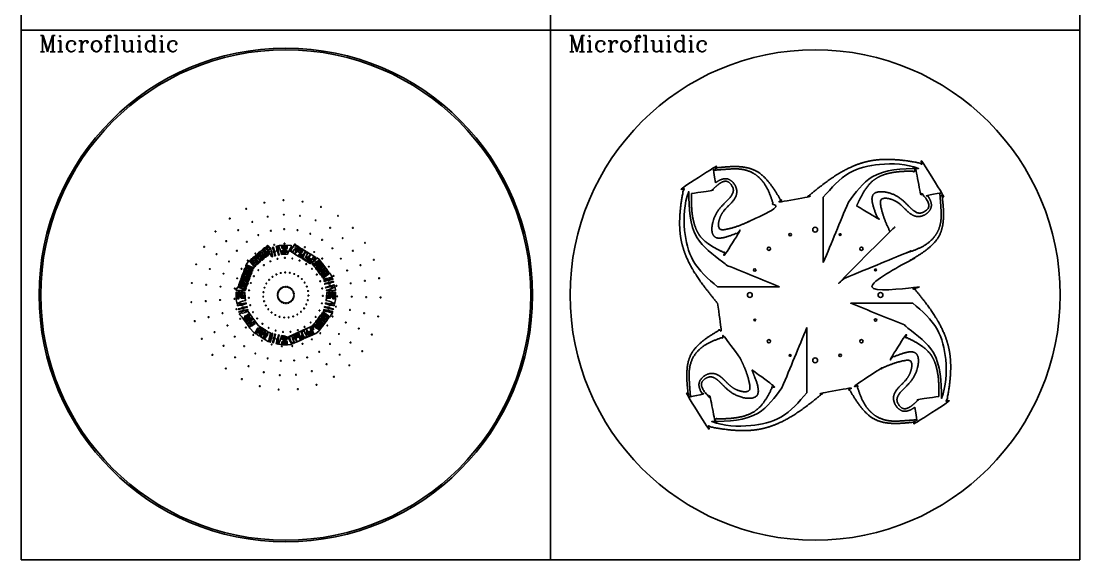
# Model space of a CAD drawing. Extents: x 97062 to 182372, y 141672 to 394177.
# Drawn here: x 117572 to 182372, y 141672 to 174622 of the extents above; entities that cross this region are included whole.
import ezdxf

# ---------------------------------------------------------------- set-up
doc = ezdxf.new("R2010")
doc.units = 13
doc.header["$MEASUREMENT"] = 0
doc.layers.add('Flow', color=7, linetype='Continuous')
doc.styles.add('Title', font='complex.shx', dxfattribs={"height": 1000})

# ---------------------------------------------------------------- blocks, each defined once
blk = doc.blocks.new('*U33')
at = {"layer": 'Flow'}
blk.add_circle((0, 0), 25, dxfattribs=at)
blk = doc.blocks.new('*U34')
at = {"layer": 'Flow', "color": 0, "linetype": 'ByBlock', "lineweight": -2, "transparency": 16777216, "rotation": 45}
for p in [(137874, 161974), (137250, 161349), (136625, 160725), (136000, 160100), (135375, 159475), (134750, 158850), (134126, 158226)]:
    blk.add_blockref('*U33', p, dxfattribs=at)
blk = doc.blocks.new('*U31')
at = {"layer": 'Flow'}
blk.add_blockref('*U34', (-136000, -160100), dxfattribs=at)
blk = doc.blocks.new('*U32')
at = {"layer": 'Flow', "color": 0, "linetype": 'ByBlock', "lineweight": -2, "transparency": 16777216}
for p, rotation in [((133060, 160941), 58.06451612903215), ((133692, 161022), 46.45161290322571), ((134328, 160973), 34.83870967741927), ((134941, 160798), 23.22580645161287), ((132457, 160735), 69.67741935483855), ((135506, 160503), 11.61290322580642), ((131907, 160412), 81.29032258064497), ((130791, 158891), 116.1290322580644), ((131057, 159470), 104.5161290322579), ((131434, 159984), 92.90322580645143), ((136403, 159606), 348.3870967741929), ((136698, 159041), 336.7741935483864), ((130647, 158270), 127.7419354838708), ((136873, 158428), 325.16129032258), ((130631, 157633), 139.3548387096772), ((136922, 157792), 313.5483870967736), ((130743, 157005), 150.9677419354837), ((136841, 157160), 301.9354838709672), ((130979, 156413), 162.58064516129), ((136635, 156557), 290.3225806451607), ((136312, 156007), 278.7096774193543), ((131330, 155881), 174.1935483870965), ((131781, 155430), 185.8064516129029), ((132313, 155079), 197.4193548387093), ((135370, 155157), 255.4838709677415), ((135884, 155534), 267.0967741935479), ((132905, 154843), 209.0322580645158), ((133533, 154730), 220.6451612903222), ((134170, 154746), 232.2580645161286), ((134791, 154891), 243.870967741935)]:
    blk.add_blockref('*U31', p, dxfattribs=dict(at, rotation=rotation))
blk.add_blockref('*U31', (136000, 160100), dxfattribs=at)

msp = doc.modelspace()

# ---------------------------------------------------------------- linework, layer by layer
at = {"layer": 'Flow'}
for p, q in [((149972, 174072), (149972, 206472)), ((182372, 141672), (182372, 206472)), ((149972, 174072), (117572, 174072)), ((149972, 174072), (149972, 141672)), ((149972, 174072), (182372, 174072)), ((132512, 160713), (132472, 160761)), ((133855, 160869), (133855, 160743)), ((133547, 160587), (133587, 160587)), ((133775, 160617), (133835, 160617)), ((131322, 159485), (131263, 159508)), ((132166, 159941), (132206, 159892)), ((136025, 158946), (136025, 158946)), ((136408, 159268), (136408, 159269)), ((136424, 159246), (136425, 159247)), ((131402, 158643), (131461, 158620)), ((130773, 157976), (130899, 157976)), ((131025, 157897), (131025, 157957)), ((131055, 157669), (131055, 157708)), ((136489, 157669), (136489, 157708)), ((136520, 157897), (136520, 157957)), ((136771, 157976), (136645, 157976)), ((130997, 157255), (130997, 157255)), ((135669, 156326), (135668, 156327)), ((135703, 156369), (135701, 156370)), ((136327, 156367), (136236, 156248)), ((136408, 156476), (136425, 156497)), ((136408, 156476), (136408, 156475)), ((136424, 156498), (136425, 156497)), ((133547, 155157), (133587, 155157)), ((133775, 155127), (133835, 155127)), ((133855, 154875), (133855, 155001))]:
    msp.add_line(p, q, dxfattribs=at)
for points in [[(117572, 206472), (182372, 206472), (182372, 141672), (117572, 141672)], [(132399, 160489), (132399, 160488), (132415, 160501), (132326, 160609), (132341, 160621), (132325, 160639), (132345, 160656), (132365, 160672), (132387, 160690), (132472, 160761), (132512, 160713), (132427, 160642), (132705, 160306), (132682, 160288), (132405, 160624), (132385, 160608), (132515, 160450), (132404, 160359), (132338, 160439)], [(132462, 160640), (132579, 160499), (132640, 160550), (132638, 160552), (132660, 160570), (132578, 160669), (132598, 160686), (132598, 160686), (132659, 160736), (132586, 160824), (132504, 160756), (132544, 160708)], [(133454, 160900), (133382, 160893), (133329, 160880), (133468, 160537), (133511, 160358), (133547, 160362), (133547, 160587), (133586, 160587), (133586, 160629), (133703, 160629), (133703, 160679), (133641, 160679), (133641, 160740), (133520, 160740), (133520, 160832), (133565, 160832), (133565, 160878), (133518, 160878), (133518, 160906)], [(133607, 160912), (133607, 160859), (133672, 160859), (133672, 160816), (133641, 160816), (133641, 160750), (133530, 160750), (133530, 160822), (133575, 160822), (133575, 160888), (133528, 160888), (133528, 160907)], [(133617, 160912), (133617, 160869), (133682, 160869), (133682, 160806), (133651, 160806), (133651, 160689), (133703, 160689), (133703, 160745), (133845, 160745), (133845, 160860), (133806, 160860), (133806, 160765), (133738, 160765), (133738, 160916)], [(133641, 160369), (133641, 160430), (133721, 160430), (133721, 160493), (133835, 160493), (133835, 160617), (133776, 160617), (133776, 160735), (133855, 160735), (133855, 160870), (133796, 160870), (133796, 160775), (133748, 160775), (133748, 160916), (134082, 160903), (134112, 160889), (134099, 160860), (134104, 160858), (134105, 160861), (134124, 160852), (134121, 160845), (134119, 160846), (134113, 160833), (134111, 160834), (134100, 160808), (134096, 160810), (134077, 160768), (134074, 160769), (134045, 160705), (134036, 160709), (134004, 160636), (133997, 160640), (133959, 160554), (133955, 160556), (133923, 160485), (133919, 160487), (133897, 160438), (133874, 160370)], [(134307, 160949), (134560, 160791), (134571, 160809), (134318, 160966)], [(134655, 160757), (134616, 160693), (134560, 160728), (134600, 160791)], [(134637, 160680), (134700, 160641), (134739, 160705), (134676, 160744)], [(131650, 160049), (131645, 160045), (131690, 159990), (131718, 160013), (131658, 160086), (131635, 160067)], [(131689, 160081), (131734, 160026), (131742, 160033), (131742, 160033), (131762, 160050), (131762, 160050), (131762, 160050), (131778, 160031), (131778, 160031), (131832, 159966), (131890, 160015), (131761, 160171), (131733, 160148), (131748, 160130)], [(131925, 159871), (131924, 159872), (131940, 159885), (132029, 159777), (132043, 159790), (132059, 159771), (132078, 159787), (132098, 159804), (132120, 159822), (132205, 159893), (132166, 159941), (132081, 159870), (131802, 160206), (131780, 160187), (132058, 159852), (132039, 159835), (131908, 159993), (131797, 159901), (131864, 159821)], [(131898, 160255), (132013, 160116), (131952, 160066), (131837, 160204)], [(131910, 160295), (131933, 160314), (131935, 160312), (131994, 160241), (131966, 160218), (131920, 160273), (131925, 160277)], [(131964, 160309), (132009, 160255), (132017, 160261), (132017, 160261), (132037, 160278), (132038, 160278), (132038, 160278), (132053, 160259), (132053, 160259), (132107, 160194), (132166, 160243), (132036, 160399), (132009, 160376), (132024, 160358)], [(132085, 159905), (131968, 160046), (132030, 160097), (132031, 160095), (132053, 160113), (132135, 160014), (132155, 160030), (132155, 160030), (132216, 160080), (132288, 159993), (132207, 159925), (132167, 159973)], [(132035, 160135), (131981, 160200), (132033, 160242), (132087, 160177)], [(132187, 160412), (132303, 160271), (132364, 160322), (132363, 160324), (132385, 160342), (132303, 160441), (132322, 160457), (132322, 160457), (132383, 160508), (132310, 160596), (132229, 160528), (132269, 160480)], [(132496, 160164), (132381, 160302), (132320, 160252), (132434, 160113)], [(132403, 160320), (132456, 160255), (132508, 160298), (132454, 160363)], [(132522, 160186), (132517, 160182), (132472, 160236), (132500, 160260), (132560, 160187), (132538, 160168)], [(132561, 160218), (132516, 160273), (132524, 160279), (132524, 160279), (132544, 160296), (132544, 160296), (132544, 160296), (132528, 160315), (132528, 160315), (132475, 160380), (132533, 160428), (132663, 160272), (132635, 160249), (132620, 160267)], [(132771, 160392), (132656, 160530), (132595, 160480), (132710, 160341)], [(133631, 160368), (133631, 160440), (133711, 160440), (133711, 160503), (133825, 160503), (133825, 160607), (133776, 160607), (133776, 160547), (133654, 160547), (133654, 160491), (133586, 160491), (133586, 160577), (133557, 160577), (133557, 160363)], [(134019, 160563), (133998, 160576), (134012, 160598), (134029, 160587), (134027, 160582), (134030, 160581)], [(134038, 160551), (134022, 160561), (134032, 160579), (134034, 160578), (134037, 160583), (134052, 160574)], [(134061, 160537), (134042, 160548), (134061, 160578), (134056, 160581), (134054, 160577), (134039, 160586), (134042, 160591), (134044, 160590), (134046, 160593), (134083, 160571)], [(134057, 160608), (134092, 160586), (134084, 160574), (134048, 160596), (134052, 160602), (134053, 160601)], [(134094, 160589), (134098, 160596), (134064, 160618), (134059, 160611)], [(134528, 160247), (134575, 160218), (134592, 160246), (134592, 160245), (134601, 160258), (134553, 160288)], [(134581, 160211), (134608, 160255), (134604, 160257), (134577, 160214)], [(134588, 160208), (134616, 160252), (134612, 160255), (134585, 160210)], [(134594, 160205), (134621, 160247), (134617, 160249), (134591, 160207)], [(134600, 160202), (134625, 160243), (134622, 160245), (134597, 160204)], [(134674, 160553), (134696, 160539), (134733, 160598), (134754, 160585), (134718, 160527), (134738, 160514), (134823, 160653), (134760, 160692)], [(134773, 160119), (135027, 159962), (135016, 159945), (134763, 160102)], [(134990, 160549), (134970, 160562), (134956, 160540), (134974, 160529), (134977, 160533), (134979, 160531)], [(135000, 160470), (134996, 160463), (134961, 160484), (134966, 160491)], [(134967, 160494), (135002, 160473), (135010, 160485), (134974, 160508), (134970, 160502), (134972, 160501)], [(135033, 160523), (135014, 160534), (134995, 160505), (134991, 160507), (134994, 160511), (134979, 160520), (134975, 160515), (134978, 160514), (134976, 160511), (135012, 160488)], [(135010, 160537), (134993, 160547), (134982, 160530), (134984, 160529), (134981, 160523), (134995, 160514)], [(135500, 160233), (135547, 160204), (135530, 160177), (135530, 160176), (135522, 160164), (135475, 160193)], [(135556, 160202), (135528, 160158), (135525, 160161), (135552, 160204)], [(135562, 160197), (135534, 160152), (135531, 160155), (135558, 160199)], [(135567, 160193), (135541, 160150), (135538, 160152), (135564, 160195)], [(135572, 160189), (135547, 160148), (135544, 160150), (135569, 160190)], [(131334, 159235), (131335, 159234), (131342, 159253), (131212, 159303), (131219, 159321), (131196, 159329), (131205, 159353), (131214, 159377), (131225, 159404), (131264, 159507), (131322, 159485), (131283, 159382), (131691, 159227), (131680, 159200), (131273, 159355), (131263, 159331), (131454, 159258), (131403, 159124), (131306, 159161)], [(131315, 159397), (131485, 159332), (131514, 159407), (131511, 159408), (131521, 159434), (131401, 159480), (131410, 159504), (131410, 159504), (131438, 159578), (131332, 159618), (131294, 159519), (131353, 159497)], [(131822, 159575), (131807, 159534), (131400, 159689), (131391, 159665), (131582, 159593), (131530, 159458), (131433, 159495), (131461, 159569), (131462, 159569), (131469, 159588), (131339, 159637), (131346, 159655), (131323, 159664), (131357, 159751), (131504, 159959), (131527, 159978), (131805, 159642), (131890, 159713), (131930, 159664), (131845, 159594)], [(131548, 159424), (131627, 159394), (131651, 159457), (131572, 159487)], [(131623, 160027), (131738, 159888), (131677, 159838), (131562, 159976)], [(131736, 159413), (131670, 159439), (131673, 159448), (131674, 159448), (131683, 159473), (131683, 159473), (131683, 159473), (131660, 159482), (131660, 159482), (131581, 159512), (131608, 159583), (131798, 159510), (131785, 159477), (131763, 159486)], [(131740, 159358), (131751, 159386), (131748, 159387), (131662, 159419), (131649, 159385), (131716, 159360), (131718, 159366)], [(131809, 159677), (131693, 159818), (131754, 159869), (131756, 159867), (131778, 159885), (131860, 159786), (131879, 159802), (131879, 159802), (131940, 159852), (132013, 159765), (131931, 159697), (131891, 159745)], [(131760, 159906), (131706, 159971), (131757, 160014), (131811, 159949)], [(135100, 159893), (135139, 159956), (135084, 159991), (135044, 159927)], [(135161, 159943), (135223, 159904), (135184, 159841), (135121, 159880)], [(135291, 159966), (135313, 159953), (135277, 159894), (135298, 159881), (135334, 159939), (135354, 159927), (135268, 159789), (135205, 159828)], [(135496, 159644), (135592, 159717), (135570, 159746), (135589, 159761), (135620, 159720), (135696, 159777), (135681, 159796), (135706, 159815), (135746, 159762), (135694, 159723), (135723, 159686), (135687, 159659), (135664, 159690), (135628, 159663), (135656, 159626), (135616, 159595), (135639, 159565), (135586, 159525)], [(135685, 159396), (135784, 159471), (135807, 159441), (135839, 159465), (135816, 159496), (135858, 159527), (135880, 159498), (135921, 159530), (135899, 159559), (135951, 159598), (135973, 159570), (136016, 159603), (135962, 159673), (136006, 159707), (136037, 159666), (136081, 159699), (136027, 159772), (135907, 159681), (135942, 159635), (135847, 159562), (135827, 159588), (135756, 159534), (135780, 159502), (135669, 159418)], [(136236, 159496), (136139, 159422), (136117, 159451), (136098, 159437), (136129, 159396), (136054, 159339), (136040, 159358), (136015, 159339), (136055, 159286), (136106, 159326), (136135, 159288), (136170, 159315), (136146, 159346), (136182, 159373), (136210, 159336), (136251, 159367), (136274, 159337), (136327, 159376)], [(131014, 158784), (131183, 158721), (131154, 158646), (130986, 158710)], [(131005, 158825), (131015, 158853), (131018, 158852), (131104, 158820), (131091, 158786), (131024, 158811), (131027, 158817)], [(131045, 158864), (131111, 158839), (131115, 158848), (131114, 158848), (131124, 158873), (131124, 158873), (131124, 158873), (131147, 158864), (131147, 158864), (131226, 158834), (131253, 158905), (131063, 158978), (131050, 158944), (131072, 158936)], [(131193, 158747), (131114, 158777), (131138, 158840), (131216, 158810)], [(131188, 159063), (131358, 158998), (131387, 159073), (131384, 159073), (131394, 159100), (131274, 159146), (131283, 159170), (131283, 159170), (131311, 159243), (131205, 159284), (131167, 159185), (131226, 159163)], [(131349, 158572), (131178, 158637), (131207, 158711), (131209, 158710), (131219, 158737), (131339, 158691), (131348, 158715), (131348, 158715), (131376, 158789), (131483, 158748), (131445, 158650), (131387, 158672)], [(131579, 159000), (131411, 159063), (131382, 158989), (131551, 158925)], [(131421, 159090), (131500, 159060), (131523, 159123), (131445, 159153)], [(131609, 159079), (131543, 159104), (131546, 159114), (131547, 159114), (131556, 159138), (131556, 159139), (131556, 159139), (131533, 159147), (131533, 159147), (131454, 159177), (131481, 159248), (131671, 159176), (131658, 159143), (131636, 159151)], [(131706, 159334), (131538, 159398), (131509, 159323), (131678, 159259)], [(131591, 159032), (131589, 159026), (131522, 159051), (131535, 159085), (131624, 159051), (131613, 159024)], [(130887, 158450), (131056, 158386), (131027, 158312), (130859, 158376)], [(130900, 158483), (130897, 158477), (130964, 158451), (130977, 158485), (130888, 158519), (130878, 158491)], [(130918, 158530), (130984, 158504), (130988, 158514), (130987, 158514), (130997, 158539), (130997, 158539), (130997, 158539), (131020, 158530), (131020, 158530), (131099, 158500), (131126, 158571), (130936, 158643), (130923, 158610), (130945, 158602)], [(131226, 158463), (131226, 158464), (131233, 158483), (131363, 158433), (131370, 158451), (131393, 158443), (131402, 158466), (131411, 158490), (131421, 158517), (131460, 158621), (131402, 158643), (131363, 158539), (130955, 158694), (130945, 158667), (131352, 158512), (131343, 158488), (131152, 158561), (131101, 158427), (131198, 158390)], [(131066, 158413), (130987, 158443), (131010, 158505), (131089, 158475)], [(131222, 158238), (131051, 158303), (131080, 158377), (131082, 158376), (131092, 158403), (131212, 158357), (131221, 158381), (131221, 158381), (131249, 158455), (131356, 158414), (131318, 158315), (131260, 158337)], [(131272, 157995), (131273, 157762), (131212, 157762), (131212, 157843), (131149, 157843), (131149, 157957), (131025, 157957), (131025, 157897), (130907, 157897), (130907, 157976), (130771, 157976), (130771, 157917), (130867, 157917), (130867, 157869), (130726, 157869), (130727, 157995)], [(130730, 157738), (130773, 157738), (130773, 157803), (130836, 157803), (130836, 157772), (130952, 157772), (130952, 157824), (130897, 157824), (130897, 157966), (130781, 157966), (130781, 157927), (130877, 157927), (130877, 157859), (130726, 157859)], [(130730, 157728), (130783, 157728), (130783, 157793), (130826, 157793), (130826, 157762), (130892, 157762), (130892, 157651), (130820, 157651), (130820, 157697), (130754, 157697), (130754, 157650), (130735, 157650)], [(131280, 157669), (131055, 157669), (131055, 157708), (131013, 157708), (131013, 157824), (130962, 157824), (130962, 157762), (130902, 157762), (130902, 157641), (130810, 157641), (130810, 157687), (130764, 157687), (130764, 157640), (130736, 157640), (130742, 157575), (130772, 157406), (130785, 157353), (131129, 157492), (131307, 157535), (131295, 157584), (131284, 157632)], [(131274, 157752), (131202, 157752), (131202, 157833), (131139, 157833), (131139, 157947), (131035, 157947), (131035, 157897), (131095, 157897), (131095, 157775), (131151, 157775), (131151, 157708), (131065, 157708), (131065, 157679), (131279, 157679)], [(136264, 157669), (136489, 157669), (136489, 157708), (136531, 157708), (136531, 157824), (136582, 157824), (136582, 157762), (136642, 157762), (136642, 157641), (136734, 157641), (136734, 157687), (136780, 157687), (136780, 157640), (136808, 157640), (136802, 157575), (136772, 157406), (136759, 157353), (136415, 157492), (136237, 157535), (136249, 157584), (136261, 157632)], [(136270, 157752), (136342, 157752), (136342, 157833), (136406, 157833), (136406, 157947), (136510, 157947), (136510, 157897), (136449, 157897), (136449, 157775), (136393, 157775), (136393, 157708), (136479, 157708), (136479, 157679), (136265, 157679)], [(136815, 157738), (136772, 157738), (136772, 157803), (136708, 157803), (136708, 157772), (136592, 157772), (136592, 157824), (136648, 157824), (136648, 157966), (136763, 157966), (136763, 157927), (136667, 157927), (136667, 157859), (136818, 157859)], [(136814, 157728), (136762, 157728), (136762, 157793), (136718, 157793), (136718, 157762), (136652, 157762), (136652, 157651), (136724, 157651), (136724, 157697), (136790, 157697), (136790, 157650), (136809, 157650)], [(131321, 156202), (131321, 156202), (131403, 156259), (131327, 156368), (131245, 156311)], [(131545, 156709), (131526, 156736), (131341, 156607), (131317, 156590), (131432, 156427), (131456, 156444), (131360, 156580)], [(135496, 156100), (135592, 156027), (135570, 155998), (135589, 155983), (135620, 156024), (135696, 155966), (135681, 155948), (135706, 155929), (135746, 155981), (135694, 156021), (135723, 156058), (135687, 156085), (135664, 156054), (135628, 156081), (135656, 156118), (135616, 156149), (135639, 156179), (135586, 156219)], [(131627, 156023), (131560, 156118), (131526, 156094), (131507, 156122), (131420, 156061), (131506, 155938)], [(132035, 155739), (131916, 155548), (131887, 155566), (132007, 155757), (132023, 155782), (132192, 155676), (132176, 155650)], [(132298, 155868), (132411, 155797), (132411, 155797), (132358, 155712), (132245, 155783)], [(132684, 155626), (132606, 155501), (132507, 155563), (132529, 155598), (132501, 155616), (132557, 155706)], [(134390, 155444), (134457, 155474), (134427, 155542), (134359, 155512)], [(134516, 155403), (134539, 155413), (134511, 155476), (134534, 155487), (134562, 155424), (134583, 155434), (134517, 155582), (134449, 155552)], [(134697, 155662), (134675, 155652), (134685, 155629), (134704, 155637), (134702, 155642), (134705, 155643)], [(134717, 155671), (134700, 155663), (134708, 155644), (134710, 155645), (134712, 155639), (134728, 155647)], [(134743, 155683), (134722, 155673), (134736, 155641), (134732, 155639), (134730, 155644), (134714, 155636), (134716, 155631), (134719, 155632), (134720, 155628), (134759, 155646)], [(134729, 155612), (134766, 155629), (134760, 155643), (134721, 155625), (134724, 155619), (134726, 155619)], [(134768, 155626), (134771, 155618), (134734, 155602), (134730, 155609)], [(135244, 155906), (135295, 155928), (135308, 155899), (135308, 155899), (135315, 155885), (135263, 155862)], [(135301, 155934), (135322, 155887), (135318, 155886), (135297, 155932)], [(135309, 155936), (135331, 155889), (135327, 155887), (135306, 155935)], [(135316, 155939), (135336, 155893), (135333, 155892), (135312, 155937)], [(135322, 155940), (135341, 155897), (135338, 155895), (135319, 155939)], [(135348, 155583), (135371, 155594), (135399, 155531), (135422, 155541), (135394, 155603), (135416, 155613), (135482, 155464), (135414, 155434)], [(133547, 155382), (133547, 155157), (133586, 155157), (133586, 155115), (133703, 155115), (133703, 155064), (133641, 155064), (133641, 155004), (133520, 155004), (133520, 154912), (133565, 154912), (133565, 154866), (133518, 154866), (133518, 154838), (133454, 154844), (133329, 154864), (133468, 155207), (133511, 155386)], [(133607, 154832), (133607, 154885), (133672, 154885), (133672, 154928), (133641, 154928), (133641, 154994), (133530, 154994), (133530, 154922), (133575, 154922), (133575, 154856), (133528, 154856), (133528, 154837)], [(133631, 155376), (133631, 155304), (133711, 155304), (133711, 155241), (133825, 155241), (133825, 155137), (133776, 155137), (133776, 155197), (133654, 155197), (133654, 155253), (133586, 155253), (133586, 155167), (133557, 155167), (133557, 155381)], [(133617, 154832), (133617, 154875), (133682, 154875), (133682, 154938), (133651, 154938), (133651, 155054), (133703, 155054), (133703, 154999), (133845, 154999), (133845, 154883), (133806, 154883), (133806, 154979), (133738, 154979), (133738, 154828)], [(133874, 154829), (134082, 154841), (134112, 154855), (134099, 154883), (134104, 154885), (134105, 154883), (134124, 154892), (134121, 154899), (134119, 154898), (134113, 154911), (134111, 154910), (134100, 154936), (134096, 154934), (134077, 154976), (134074, 154975), (134045, 155039), (134036, 155035), (134004, 155108), (133997, 155104), (133959, 155189), (133955, 155188), (133923, 155259), (133919, 155257), (133897, 155306), (133878, 155298), (133641, 155375), (133641, 155314), (133721, 155314), (133721, 155251), (133835, 155251), (133835, 155127), (133776, 155127), (133776, 155009), (133855, 155009), (133855, 154873), (133796, 154873), (133796, 154969), (133748, 154969), (133748, 154828)], [(133982, 155322), (134254, 155443), (134246, 155462), (133974, 155340)], [(134139, 154866), (134117, 154857), (134106, 154880), (134125, 154889), (134127, 154884), (134130, 154885)], [(134159, 154944), (134156, 154951), (134119, 154934), (134122, 154927)], [(134123, 154924), (134161, 154940), (134167, 154927), (134128, 154909), (134125, 154916), (134126, 154917)], [(134185, 154887), (134164, 154878), (134150, 154910), (134145, 154908), (134147, 154903), (134131, 154896), (134128, 154902), (134131, 154903), (134129, 154906), (134168, 154924)], [(134159, 154876), (134142, 154868), (134133, 154887), (134135, 154888), (134132, 154893), (134148, 154900)], [(134336, 155502), (134367, 155434), (134307, 155407), (134277, 155475)], [(134686, 155110), (134737, 155133), (134723, 155162), (134724, 155162), (134718, 155176), (134667, 155153)], [(134746, 155134), (134725, 155180), (134721, 155179), (134742, 155132)], [(134753, 155138), (134731, 155186), (134728, 155184), (134749, 155136)], [(134758, 155141), (134738, 155187), (134735, 155185), (134755, 155140)], [(134764, 155145), (134745, 155188), (134741, 155187), (134761, 155143)], [(134930, 155241), (135202, 155362), (135211, 155344), (134938, 155222)], [(135301, 155384), (135271, 155452), (135211, 155425), (135241, 155357)], [(135294, 155462), (135361, 155492), (135391, 155424), (135324, 155394)]]:
    msp.add_lwpolyline(points, close=True, dxfattribs=at)
for points in [[(132882, 160560), (132850, 160694), (132833, 160761), (132791, 160751), (132660, 160905), (132601, 160868), (132616, 160849), (132601, 160837), (132690, 160729), (132675, 160716), (132674, 160717), (132613, 160667), (132680, 160587), (132775, 160666), (132790, 160647), (132730, 160591), (132678, 160548), (132732, 160483), (132784, 160526), (132799, 160507), (132775, 160488), (132747, 160465), (132793, 160410), (132798, 160414), (132919, 160216), (132962, 160226), (132946, 160293), (132914, 160427, 0.363636), (132882, 160560)], [(136440, 159224), (136441, 159225), (136473, 159184), (136610, 159009), (136620, 158970), (136531, 158948, -0.363636), (136442, 158927), (136263, 158884, -0.363636), (136174, 158863), (136085, 158841), (136076, 158880), (136043, 158923), (136102, 158967), (136075, 159003), (136084, 159010), (136128, 158951), (136212, 159015), (136195, 159037), (136201, 159042), (136219, 159019), (136236, 159032), (136301, 159082), (136279, 159111), (136287, 159117), (136309, 159088), (136382, 159143), (136364, 159166), (136440, 159224)], [(136483, 158656), (136617, 158688), (136684, 158704), (136692, 158672), (136694, 158662), (136516, 158619, -0.363636), (136337, 158576), (136159, 158533), (136157, 158543), (136149, 158575), (136216, 158591), (136350, 158624, -0.363636), (136483, 158656)], [(131397, 157162), (131399, 157152), (131407, 157120), (131340, 157104), (131206, 157072, -0.363636), (131073, 157040), (130872, 156991), (130862, 157033), (131040, 157076, -0.363636), (131219, 157119), (131399, 157162)], [(136440, 156520), (136364, 156578), (136382, 156601), (136309, 156656), (136287, 156627), (136279, 156633), (136301, 156662), (136236, 156712), (136219, 156725), (136201, 156702), (136195, 156707), (136212, 156729), (136128, 156793), (136084, 156734), (136075, 156741), (136102, 156777), (136043, 156821), (136076, 156864), (136085, 156903), (136174, 156881, -0.363636), (136263, 156860), (136442, 156817, -0.363636), (136531, 156796), (136620, 156774), (136610, 156735), (136441, 156519), (136440, 156520)]]:
    msp.add_lwpolyline(points, format="xyb", dxfattribs=at)
for points in [[(133009, 160803), (133000, 160801), (132967, 160793), (132983, 160726), (133015, 160593, 0.363636), (133048, 160459), (133096, 160258), (133128, 160266), (133138, 160269), (133095, 160447, 0.363636), (133052, 160625)], [(133230, 160668, 0.363636), (133273, 160490), (133316, 160311), (133365, 160323), (133322, 160501), (133290, 160871), (133236, 160858), (133188, 160846)], [(134306, 160691), (134410, 160627, -0.355056), (134468, 160642), (134474, 160653), (134330, 160742), (134343, 160763), (134488, 160674), (134546, 160767), (134292, 160925), (134289, 160920), (134286, 160922), (134245, 160856), (134241, 160858), (134192, 160779), (134185, 160783), (134143, 160716), (134138, 160720), (134100, 160660), (134096, 160662), (134072, 160623), (134068, 160625), (134064, 160619), (134099, 160598), (134104, 160605), (134132, 160587), (134090, 160519), (134171, 160469), (134295, 160669), (134293, 160670)], [(134175, 160466), (134307, 160385), (134316, 160399), (134333, 160389), (134324, 160374), (134525, 160249), (134550, 160289), (134544, 160293), (134643, 160453), (134535, 160519), (134533, 160517), (134469, 160556, -0.150285), (134442, 160552), (134377, 160448), (134371, 160452), (134333, 160390), (134318, 160399), (134357, 160461), (134349, 160466), (134413, 160568, -0.199187), (134401, 160603), (134299, 160666)], [(134544, 160533), (134651, 160467), (134683, 160518), (134640, 160545), (134685, 160617), (134622, 160657), (134577, 160584), (134555, 160597), (134601, 160670), (134545, 160704), (134492, 160618, -0.237076), (134489, 160575), (134547, 160539)], [(134845, 160639), (134937, 160582), (134966, 160564), (134949, 160538), (134953, 160535), (134955, 160537), (134972, 160526), (134968, 160520), (134966, 160521), (134959, 160509), (134957, 160510), (134942, 160486), (134939, 160488), (134915, 160449), (134912, 160451), (134875, 160390), (134866, 160396), (134824, 160328), (134817, 160333), (134768, 160253), (134765, 160256), (134724, 160190), (134720, 160192), (134692, 160146), (134674, 160157), (134655, 160169), (134779, 160369), (134764, 160378), (134760, 160371), (134699, 160408), (134692, 160397), (134699, 160393), (134682, 160365, 0.786773), (134629, 160305), (134614, 160279), (134578, 160301), (134705, 160505), (134746, 160480)], [(134640, 160178), (134753, 160359), (134703, 160390), (134687, 160363, -0.785585), (134658, 160288), (134616, 160220), (134616, 160220), (134603, 160201)], [(135017, 160256), (135019, 160255), (135142, 160455), (135062, 160505), (135019, 160436), (134991, 160454), (134995, 160461), (134960, 160483), (134957, 160477), (134960, 160475), (134936, 160436), (134940, 160433), (134903, 160373), (134909, 160369), (134867, 160302), (134874, 160298), (134825, 160218), (134828, 160216), (134788, 160150), (134791, 160148), (134788, 160143), (135042, 159986), (135100, 160080), (134955, 160169), (134969, 160190), (135113, 160101), (135120, 160112, -0.355056), (135108, 160170), (135004, 160234)], [(135269, 160356), (135278, 160371), (135147, 160452), (135023, 160252), (135125, 160189, -0.199187), (135161, 160194), (135225, 160296), (135232, 160292), (135270, 160353), (135285, 160345), (135246, 160283), (135253, 160279), (135189, 160175, -0.150285), (135197, 160148), (135261, 160109), (135259, 160106), (135367, 160039), (135466, 160199), (135472, 160195), (135497, 160235), (135295, 160360), (135286, 160345)], [(135326, 159974), (135283, 160001), (135238, 159928), (135175, 159967), (135220, 160040), (135199, 160053), (135154, 159980), (135099, 160015), (135152, 160101, 0.237076), (135189, 160122), (135247, 160086), (135250, 160092), (135358, 160025)], [(135499, 159982), (135612, 160164), (135575, 160187), (135563, 160167), (135563, 160166), (135521, 160099, -0.785585), (135467, 160040), (135450, 160013)], [(136463, 158838, -0.363636), (136552, 158859), (136641, 158881), (136652, 158838), (136585, 158822), (136451, 158789, -0.363636), (136317, 158757), (136184, 158725), (136117, 158709), (136107, 158752), (136196, 158773, -0.363636), (136285, 158795)], [(136202, 158355), (136380, 158398, -0.363636), (136559, 158441), (136737, 158484), (136749, 158435), (136761, 158381), (136392, 158349), (136214, 158306)], [(130795, 157314), (130807, 157260), (130819, 157212), (130997, 157255, 0.363636), (131176, 157297), (131354, 157340), (131342, 157389), (131164, 157346)], [(131372, 156970), (131239, 156938, 0.363636), (131105, 156906), (130971, 156874), (130904, 156858), (130915, 156815), (131004, 156836, 0.363636), (131093, 156858), (131271, 156900, 0.363636), (131360, 156922), (131449, 156943), (131439, 156986)], [(131537, 156475), (131373, 156360), (131335, 156415), (131226, 156338), (131101, 156517), (130945, 156687), (130936, 156726), (131025, 156747, -0.363636), (131114, 156768), (131293, 156811, -0.363636), (131382, 156833), (131471, 156854), (131480, 156815), (131510, 156804), (131597, 156679), (131461, 156584)], [(136172, 156970), (136306, 156938, -0.363636), (136439, 156906), (136573, 156874), (136640, 156858), (136630, 156815), (136540, 156836, -0.363636), (136451, 156858), (136273, 156900, -0.363636), (136184, 156922), (136095, 156943), (136105, 156986)], [(136145, 157152), (136137, 157120), (136204, 157104), (136338, 157072, 0.363636), (136472, 157040), (136672, 156991), (136682, 157033), (136504, 157076, 0.363636), (136326, 157119), (136147, 157162)], [(136750, 157314), (136737, 157260), (136725, 157212), (136547, 157255, -0.363636), (136369, 157297), (136190, 157340), (136202, 157389), (136380, 157346)], [(132712, 155608), (132830, 155549), (132809, 155460, -0.363636), (132787, 155371), (132744, 155193, -0.363636), (132723, 155104), (132701, 155015), (132526, 155135), (132171, 155357), (132208, 155416), (132271, 155376), (132325, 155460), (132254, 155505), (132298, 155575), (132341, 155549), (132323, 155520), (132464, 155432), (132384, 155305), (132512, 155225), (132662, 155465), (132634, 155483)], [(132791, 154993), (132812, 155082, -0.363636), (132833, 155172), (132876, 155350, -0.363636), (132898, 155439), (132919, 155528), (132962, 155518), (132946, 155451), (132914, 155317, -0.363636), (132882, 155183), (132833, 154983)], [(134540, 155592), (134640, 155637), (134670, 155650), (134683, 155621), (134687, 155623), (134686, 155626), (134706, 155634), (134709, 155627), (134706, 155626), (134712, 155613), (134711, 155613), (134722, 155587), (134718, 155585), (134737, 155543), (134734, 155542), (134763, 155477), (134754, 155473), (134786, 155401), (134778, 155397), (134816, 155312), (134812, 155310), (134844, 155240), (134840, 155238), (134862, 155188), (134843, 155180), (134822, 155171), (134726, 155386), (134711, 155379), (134715, 155371), (134649, 155342), (134655, 155330), (134662, 155333), (134675, 155304, 0.786773), (134696, 155226), (134708, 155199), (134670, 155182), (134572, 155401), (134616, 155421)], [(134954, 155519), (134956, 155520), (134860, 155735), (134773, 155696), (134806, 155623), (134775, 155609), (134772, 155617), (134734, 155600), (134737, 155594), (134741, 155595), (134760, 155553), (134764, 155555), (134793, 155491), (134799, 155493), (134831, 155421), (134839, 155424), (134877, 155339), (134881, 155341), (134912, 155270), (134916, 155272), (134918, 155267), (135191, 155388), (135146, 155489), (134991, 155420), (134981, 155442), (135136, 155511), (135131, 155523, -0.355056), (135076, 155546), (134964, 155496)], [(135013, 155784), (135006, 155800), (134865, 155737), (134960, 155522), (135071, 155571, -0.199187), (135086, 155604), (135037, 155714), (135045, 155717), (135016, 155784), (135031, 155790), (135061, 155724), (135068, 155727), (135117, 155616, -0.150285), (135144, 155608), (135213, 155638), (135214, 155635), (135330, 155687), (135254, 155858), (135260, 155861), (135241, 155904), (135025, 155808), (135032, 155792)], [(135361, 155617), (135315, 155596), (135349, 155518), (135282, 155488), (135247, 155566), (135224, 155556), (135259, 155477), (135199, 155451), (135158, 155544, 0.237076), (135161, 155586), (135224, 155614), (135221, 155620), (135337, 155672)], [(135618, 155983), (135595, 155954), (135571, 155972), (135521, 155906), (135489, 155930), (135561, 156024), (135483, 156083), (135380, 155966), (135476, 155751), (135461, 155744), (135457, 155752), (135392, 155723), (135387, 155735), (135394, 155738), (135381, 155768, -0.786773), (135337, 155835), (135325, 155862), (135287, 155845), (135384, 155626), (135428, 155646), (135505, 155474), (135604, 155519), (135790, 155660), (135826, 155709), (135742, 155773), (135780, 155823), (135746, 155849), (135707, 155798), (135657, 155835), (135706, 155900), (135673, 155925), (135612, 155844), (135596, 155855), (135666, 155947)], [(135452, 155764), (135365, 155959), (135325, 155942), (135335, 155920), (135335, 155921), (135368, 155848, -0.785585), (135386, 155770), (135399, 155740)], [(133009, 154941), (133000, 154943), (132967, 154951), (132983, 155018), (133015, 155151, -0.363636), (133048, 155285), (133096, 155486), (133128, 155478), (133138, 155475), (133095, 155297, -0.363636), (133052, 155119)], [(133230, 155076, -0.363636), (133273, 155254), (133316, 155432), (133365, 155421), (133322, 155243), (133290, 154873), (133236, 154886), (133188, 154898)], [(134195, 155176), (134306, 155226, -0.355056), (134326, 155282), (134321, 155294), (134166, 155225), (134156, 155247), (134311, 155317), (134266, 155417), (133993, 155296), (133996, 155291), (133992, 155289), (134023, 155218), (134019, 155217), (134057, 155131), (134050, 155128), (134082, 155056), (134076, 155053), (134105, 154988), (134100, 154986), (134119, 154944), (134115, 154943), (134118, 154936), (134155, 154953), (134152, 154961), (134182, 154974), (134215, 154901), (134302, 154939), (134206, 155154), (134205, 155153)], [(134307, 154941), (134448, 155004), (134441, 155020), (134459, 155028), (134467, 155012), (134683, 155109), (134664, 155152), (134657, 155149), (134581, 155320), (134465, 155269), (134466, 155266), (134398, 155235, -0.150285), (134386, 155210), (134435, 155098), (134428, 155095), (134458, 155029), (134443, 155022), (134413, 155089), (134405, 155085), (134356, 155195, -0.199187), (134321, 155205), (134211, 155156)], [(134458, 155284), (134574, 155335), (134550, 155390), (134503, 155370), (134468, 155448), (134401, 155418), (134435, 155340), (134412, 155329), (134378, 155408), (134318, 155381), (134360, 155288, -0.237076), (134393, 155263), (134456, 155290)], [(134807, 155164), (134720, 155359), (134667, 155335), (134680, 155306, -0.785585), (134726, 155240), (134758, 155168), (134758, 155167), (134767, 155146)]]:
    msp.add_lwpolyline(points, format="xyb", close=True, dxfattribs=at)
for points in [[(132089, 160443), (132056, 160415), (132334, 160080), (132314, 160063), (132184, 160221), (132073, 160129), (132139, 160049), (132200, 160099), (132199, 160100), (132215, 160113), (132304, 160006), (132319, 160018), (132334, 159999), (132407, 160059), (132430, 160078), (132151, 160414), (132236, 160485), (132196, 160533), (132111, 160463), (132088, 160444)], [(135618, 159761), (135595, 159790), (135571, 159772), (135521, 159838), (135489, 159814), (135561, 159720), (135483, 159661), (135380, 159778), (135451, 159947), (135532, 159947), (135666, 160140), (135826, 160035), (135742, 159971), (135780, 159921), (135746, 159895), (135707, 159946), (135657, 159909), (135706, 159844), (135673, 159819), (135612, 159900), (135596, 159889), (135666, 159797), (135617, 159760)], [(135852, 159685), (135807, 159651), (135789, 159674), (135779, 159666), (135770, 159659), (135760, 159672), (135696, 159623), (135659, 159672), (135646, 159661), (135680, 159616), (135647, 159591), (135671, 159559), (135601, 159505), (135612, 159491), (135656, 159434), (135746, 159502), (135717, 159540), (135827, 159623), (135851, 159591), (135910, 159636), (135875, 159682), (135907, 159706), (135862, 159766), (135882, 159781), (135905, 159750), (135925, 159765), (135947, 159736), (136014, 159787), (135969, 159847), (135902, 159796), (135869, 159839), (135863, 159834), (135879, 159813), (135829, 159776), (135849, 159750), (135819, 159727), (135852, 159684)], [(135766, 159971), (135835, 160023), (135954, 159867), (135896, 159823), (135864, 159865), (135836, 159844), (135854, 159819), (135816, 159790), (135783, 159834), (135753, 159811), (135681, 159906), (135707, 159925), (135746, 159874), (135799, 159915), (135762, 159965)], [(135703, 159375), (135701, 159373), (135770, 159282), (135854, 159346), (135893, 159296), (135927, 159322), (135888, 159374), (135938, 159411), (135987, 159347), (136019, 159372), (135958, 159453), (135973, 159464), (136043, 159373), (136091, 159410), (136069, 159439), (136093, 159457), (136043, 159524), (136074, 159547), (136146, 159453), (136223, 159512), (136099, 159676), (136041, 159631), (136013, 159667), (136005, 159660), (136049, 159602), (135965, 159538), (135948, 159560), (135942, 159556), (135960, 159533), (135942, 159519), (135877, 159470), (135855, 159499), (135847, 159493), (135869, 159464), (135796, 159409), (135778, 159432), (135702, 159375)], [(135772, 159760), (135750, 159789), (135778, 159810), (135818, 159758), (135787, 159734), (135822, 159688), (135803, 159674), (135750, 159744), (135772, 159760)], [(135766, 159971), (135760, 159966), (135762, 159965)], [(131087, 159042), (131072, 159002), (131479, 158847), (131470, 158823), (131279, 158895), (131228, 158761), (131325, 158724), (131353, 158798), (131353, 158798), (131360, 158817), (131490, 158767), (131497, 158785), (131520, 158777), (131553, 158865), (131564, 158893), (131156, 159048), (131195, 159151), (131136, 159173), (131097, 159070), (131086, 159042)], [(135849, 159323), (135779, 159270), (135898, 159114), (135956, 159158), (135924, 159200), (135952, 159222), (135971, 159197), (136009, 159226), (135976, 159270), (136006, 159293), (135934, 159387), (135908, 159368), (135947, 159316), (135893, 159276), (135856, 159325)], [(135849, 159323), (135854, 159327), (135856, 159325)], [(136101, 159164), (136146, 159198), (136128, 159221), (136138, 159229), (136147, 159236), (136138, 159248), (136202, 159297), (136165, 159345), (136179, 159356), (136214, 159310), (136247, 159335), (136271, 159304), (136341, 159357), (136352, 159343), (136395, 159284), (136306, 159216), (136277, 159254), (136167, 159171), (136191, 159139), (136132, 159095), (136098, 159140), (136066, 159116), (136021, 159176), (136001, 159160), (136024, 159130), (136004, 159114), (136026, 159086), (135959, 159034), (135913, 159094), (135981, 159145), (135948, 159188), (135954, 159193), (135970, 159172), (136020, 159209), (136039, 159184), (136069, 159207), (136101, 159164)], [(136408, 159269), (136424, 159246), (136326, 159171), (136348, 159141), (136316, 159117), (136293, 159147), (136251, 159116), (136273, 159087), (136231, 159055), (136209, 159084), (136158, 159045), (136179, 159016), (136136, 158984), (136082, 159054), (136038, 159021), (136069, 158980), (136025, 158946), (135970, 159018), (136090, 159109), (136125, 159063), (136220, 159136), (136201, 159161), (136272, 159215), (136296, 159184), (136408, 159268)], [(136050, 159260), (136028, 159289), (136000, 159268), (136040, 159215), (136071, 159239), (136106, 159193), (136124, 159208), (136071, 159277), (136050, 159261)], [(131284, 158155), (131294, 158183), (131334, 158286), (131275, 158308), (131236, 158205), (130828, 158360), (130817, 158332), (130742, 158212), (130737, 158154), (131284, 158154)], [(136261, 158154), (136807, 158154), (136802, 158212), (136784, 158289), (136771, 158343), (136427, 158203), (136249, 158160), (136261, 158154)], [(130728, 158005), (131272, 158005), (131274, 158034), (130729, 158034), (130729, 158005)], [(136817, 158005), (136272, 158005), (136270, 158034), (136815, 158034), (136815, 158005)], [(136817, 157869), (136817, 157995), (136272, 157995), (136271, 157762), (136332, 157762), (136332, 157843), (136396, 157843), (136396, 157957), (136520, 157957), (136520, 157897), (136638, 157897), (136638, 157976), (136773, 157976), (136773, 157917), (136677, 157917), (136677, 157869), (136819, 157869)], [(131616, 156652), (131507, 156576), (131584, 156466), (131392, 156333), (131450, 156251), (131340, 156174), (131340, 156174), (131401, 156088), (131515, 156168), (131534, 156141), (131561, 156160), (131542, 156187), (131570, 156206), (131608, 156152), (131587, 156137), (131673, 156014), (131851, 156138), (131803, 156207), (131680, 156121), (131585, 156257), (131557, 156238), (131491, 156334), (131613, 156420), (131661, 156352), (131689, 156371), (131646, 156432), (131729, 156491), (131616, 156652)], [(131948, 155497), (132037, 155638), (132150, 155568), (132256, 155737), (132199, 155772), (132270, 155885), (132085, 156001), (131988, 156121), (131748, 156463), (131692, 156424), (131735, 156362), (131653, 156305), (131605, 156373), (131537, 156326), (131566, 156285), (131593, 156304), (131688, 156167), (131811, 156253), (131897, 156130), (131665, 155968), (131646, 155995), (131525, 155910), (131578, 155834), (131820, 155578), (131948, 155497)], [(135852, 156059), (135807, 156093), (135789, 156070), (135779, 156078), (135770, 156085), (135760, 156072), (135696, 156121), (135659, 156072), (135646, 156083), (135680, 156128), (135647, 156153), (135671, 156185), (135601, 156239), (135612, 156252), (135656, 156310), (135746, 156242), (135717, 156204), (135827, 156121), (135851, 156152), (135910, 156108), (135875, 156062), (135907, 156038), (135862, 155978), (135882, 155963), (135905, 155994), (135925, 155979), (135947, 156008), (136014, 155957), (135969, 155897), (135902, 155948), (135869, 155905), (135863, 155910), (135879, 155931), (135829, 155968), (135849, 155994), (135819, 156016), (135852, 156060)], [(135685, 156348), (135784, 156273), (135807, 156303), (135839, 156278), (135816, 156248), (135858, 156217), (135880, 156245), (135921, 156214), (135899, 156185), (135951, 156146), (135973, 156174), (136016, 156141), (135962, 156071), (136006, 156037), (136037, 156078), (136081, 156045), (136027, 155972), (135907, 156063), (135942, 156109), (135847, 156181), (135827, 156156), (135756, 156210), (135780, 156242), (135669, 156326), (135685, 156349), (135685, 156348)], [(135702, 156369), (135778, 156312), (135796, 156335), (135869, 156280), (135847, 156251), (135855, 156245), (135877, 156274), (135942, 156224), (135960, 156211), (135942, 156188), (135948, 156184), (135965, 156206), (136049, 156142), (136005, 156084), (136013, 156077), (136041, 156113), (136099, 156068), (136223, 156232), (136146, 156291), (136074, 156197), (136043, 156220), (136093, 156286), (136069, 156305), (136091, 156334), (136043, 156371), (135973, 156279), (135958, 156291), (136019, 156372), (135987, 156397), (135938, 156333), (135888, 156370), (135927, 156422), (135893, 156448), (135854, 156398), (135770, 156462), (135701, 156370)], [(135849, 156421), (135779, 156474), (135898, 156630), (135956, 156586), (135924, 156544), (135952, 156522), (135971, 156547), (136009, 156518), (135976, 156474), (136006, 156451), (135934, 156356), (135908, 156376), (135947, 156427), (135893, 156468), (135856, 156419)], [(135849, 156421), (135854, 156417), (135856, 156419)], [(136101, 156580), (136146, 156546), (136128, 156523), (136138, 156515), (136147, 156508), (136138, 156496), (136202, 156447), (136165, 156399), (136179, 156388), (136214, 156434), (136247, 156409), (136271, 156440), (136341, 156387), (136352, 156401), (136395, 156460), (136306, 156528), (136277, 156489), (136167, 156573), (136191, 156605), (136132, 156649), (136098, 156604), (136066, 156628), (136021, 156568), (136001, 156583), (136024, 156614), (136004, 156629), (136026, 156658), (135959, 156709), (135913, 156650), (135981, 156599), (135948, 156556), (135954, 156551), (135970, 156572), (136020, 156534), (136039, 156560), (136069, 156537), (136101, 156580)], [(136424, 156498), (136326, 156573), (136348, 156602), (136316, 156627), (136293, 156597), (136251, 156628), (136273, 156657), (136231, 156689), (136209, 156660), (136158, 156699), (136179, 156728), (136136, 156760), (136082, 156690), (136038, 156723), (136069, 156764), (136025, 156798), (135970, 156726), (136090, 156635), (136125, 156681), (136220, 156608), (136201, 156583), (136272, 156529), (136296, 156560), (136408, 156476)], [(136050, 156484), (136028, 156455), (136000, 156476), (136040, 156529), (136071, 156505), (136106, 156551), (136124, 156536), (136071, 156467), (136050, 156483)], [(136236, 156248), (136139, 156321), (136117, 156292), (136098, 156307), (136129, 156348), (136054, 156405), (136040, 156386), (136015, 156405), (136055, 156458), (136106, 156418), (136135, 156456), (136170, 156429), (136146, 156398), (136182, 156371), (136210, 156408), (136251, 156377), (136274, 156407), (136327, 156368)], [(131976, 155480), (132047, 155593), (132160, 155522), (132284, 155719), (132369, 155666), (132440, 155779), (132440, 155779), (132529, 155723), (132455, 155605), (132483, 155587), (132465, 155559), (132437, 155577), (132419, 155549), (132476, 155513), (132489, 155534), (132616, 155455), (132501, 155271), (132430, 155315), (132510, 155442), (132369, 155531), (132387, 155559), (132288, 155621), (132208, 155494), (132279, 155450), (132261, 155422), (132197, 155461), (132143, 155375), (131976, 155480)], [(135766, 155773), (135835, 155721), (135954, 155877), (135896, 155921), (135864, 155879), (135836, 155900), (135854, 155925), (135816, 155954), (135783, 155910), (135753, 155933), (135681, 155838), (135707, 155818), (135746, 155870), (135799, 155829), (135762, 155779)], [(135772, 155984), (135750, 155955), (135778, 155934), (135818, 155986), (135787, 156010), (135822, 156055), (135803, 156070), (135750, 156000), (135772, 155984)], [(135766, 155773), (135760, 155778), (135762, 155779)]]:
    msp.add_lwpolyline(points, dxfattribs=at)
for centre, radius in [((133772, 157872), 15100), ((133772, 157872), 15000), ((166172, 157872), 15000), ((166172, 161872), 150), ((164641, 161567), 75), ((167703, 161567), 55), ((163344, 160700), 100), ((169001, 160700), 100), ((134447, 160596), 20.8), ((135152, 160151), 20.8), ((162477, 159403), 75), ((169868, 159403), 55), ((130911, 158094), 30), ((131092, 158094), 30), ((136452, 158094), 30), ((136634, 158094), 30), ((162172, 157872), 150), ((170172, 157872), 150), ((162477, 156341), 55), ((169868, 156341), 75), ((135117, 155571), 20.8), ((134352, 155239), 20.8), ((163344, 155044), 100), ((169001, 155044), 100), ((164641, 154176), 55), ((167703, 154176), 75), ((166172, 153872), 150)]:
    msp.add_circle(centre, radius, dxfattribs=at)
for centre, radius, start, end in [((133856, 158121), 2500, 144.44447, 144.46107), ((133770, 157893), 2500, 174, 174.0166), ((133774, 157893), 2500, 5.9834, 6), ((131036, 156900), 71.4, 243.56351, 323.49593)]:
    msp.add_arc(centre, radius, start, end, dxfattribs=at)
at = {"layer": 'Flow', "extrusion": (0, 0, -1)}
for centre in [(131230, 156410), (131277, 156481), (131286, 156564)]:
    msp.add_ellipse(centre, major_axis=(27.3, 19.1), ratio=1, dxfattribs=at)
at = {"layer": 'Flow'}
for centre in [(132048, 155814), (132130, 155827), (132199, 155877)]:
    msp.add_ellipse(centre, major_axis=(-17.7, -28.2), ratio=1, dxfattribs=at)
for points, weights, knots in [([(160193, 157372), (161526, 157372), (162860, 157372), (164193, 157372), (162961, 156862), (161729, 156351), (160497, 155841), (159711, 155376), (158082, 154412), (158312, 152520), (158430, 151542), (158052, 151200), (157983, 150695), (158257, 150264), (158531, 149834), (159018, 149681), (159488, 149879), (159792, 149787), (160932, 149585), (162651, 149481), (164816, 150368), (165958, 151306), (166672, 151893), (166672, 153158), (166672, 154424), (166672, 155689), (167117, 154596), (167562, 153502), (168007, 152408), (168072, 152338), (168138, 152268), (168203, 152197), (168668, 151411), (169632, 149782), (171524, 150011), (172502, 150130), (172844, 149752), (173349, 149683), (173780, 149957), (174210, 150231), (174363, 150718), (174165, 151188), (174257, 151492), (174459, 152632), (174563, 154351), (173676, 156516), (172738, 157657), (172151, 158372), (170818, 158372), (169485, 158372), (168151, 158372), (169383, 158882), (170615, 159392), (171847, 159903), (172633, 160368), (174262, 161332), (174033, 163224), (173914, 164201), (174292, 164544), (174361, 165049), (174087, 165480), (173813, 165910), (173326, 166063), (172856, 165865), (172552, 165957), (171412, 166158), (169693, 166263), (167528, 165376), (166387, 164438), (165672, 163851), (165672, 162586), (165672, 161320), (165672, 160055), (165230, 161141), (164788, 162226), (164347, 163312), (164278, 163390), (164210, 163468), (164141, 163547), (163676, 164333), (162712, 165962), (160820, 165732), (159843, 165614), (159500, 165992), (158995, 166061), (158564, 165787), (158134, 165513), (157981, 165026), (158179, 164556), (158087, 164252), (157886, 163112), (157781, 161393), (158668, 159228), (159606, 158086), (160193, 157372)], [1, 1, 1, 1, 1, 1, 1, 1, 1, 1, 1, 0.842796836208, 0.842796836208, 1, 0.842796836208, 0.842796836208, 1, 1, 1, 1, 1, 1, 1, 1, 1, 1, 1, 1, 1, 1, 1, 1, 1, 1, 1, 1, 0.842796836208, 0.842796836208, 1, 0.842796836208, 0.842796836208, 1, 1, 1, 1, 1, 1, 1, 1, 1, 1, 1, 1, 1, 1, 1, 1, 1, 0.842796836208, 0.842796836208, 1, 0.842796836208, 0.842796836208, 1, 1, 1, 1, 1, 1, 1, 1, 1, 1, 1, 1, 1, 1, 1, 1, 1, 1, 1, 1, 0.842796836208, 0.842796836208, 1, 0.842796836208, 0.842796836208, 1, 1, 1, 1, 1, 1, 1], [0, 0, 0, 0, 1, 1, 1, 2, 2, 2, 2514.688776, 5203.904542, 5203.904542, 5203.904542, 5205.306549, 5205.306549, 5205.306549, 5206.708556, 5206.708556, 5206.708556, 6159.349775, 8618.457002, 10269.645025, 13032.999549, 13032.999549, 13032.999549, 13033.999549, 13033.999549, 13033.999549, 13034.999549, 13034.999549, 13034.999549, 13035.999549, 13035.999549, 13035.999549, 15548.688325, 18237.90409, 18237.90409, 18237.90409, 18239.306098, 18239.306098, 18239.306098, 18240.708105, 18240.708105, 18240.708105, 19193.349324, 21652.456551, 23303.644574, 26066.999097, 26066.999097, 26066.999097, 26067.999097, 26067.999097, 26067.999097, 26068.999097, 26068.999097, 26068.999097, 28581.687873, 31270.903639, 31270.903639, 31270.903639, 31272.305646, 31272.305646, 31272.305646, 31273.707653, 31273.707653, 31273.707653, 32226.348873, 34685.4561, 36336.644122, 39099.998646, 39099.998646, 39099.998646, 39100.998646, 39100.998646, 39100.998646, 39101.998646, 39101.998646, 39101.998646, 39102.998646, 39102.998646, 39102.998646, 41615.687422, 44304.903188, 44304.903188, 44304.903188, 44306.305195, 44306.305195, 44306.305195, 44307.707202, 44307.707202, 44307.707202, 45260.348421, 47719.455648, 49370.643671, 52133.998195, 52133.998195, 52133.998195, 52133.998195]), ([(160081, 164742), (160135, 165009), (160083, 165276), (159930, 165502), (160227, 165526), (160787, 165570), (161616, 165614), (162471, 165363), (163254, 164563), (163494, 163787), (163633, 163336), (163633, 163230), (163633, 163124), (163633, 163017), (164081, 161936), (164529, 160856), (164976, 159775), (164083, 160668), (163191, 161561), (162298, 162453), (161836, 162236), (161260, 161964), (160156, 161797), (160351, 163015), (161043, 163385), (161486, 164184), (161224, 164762), (160668, 165081), (160292, 164900), (160081, 164742)], [1, 0.947924202656, 0.947924202656, 1, 1, 1, 1, 1, 1, 1, 1, 1, 1, 1, 1, 1, 1, 1, 1, 1, 1, 1, 1, 1, 1, 1, 1, 1, 1, 1], [0, 0, 0, 0, 0.795751, 0.795751, 0.795751, 894.348293, 1685.757146, 2478.761758, 3489.559425, 4889.254574, 4889.254574, 4889.254574, 4890.254574, 4890.254574, 4890.254574, 4891.254574, 4891.254574, 4891.254574, 4892.254574, 4892.254574, 4892.254574, 6522.807369, 6926.553252, 7679.176742, 8971.992702, 9456.601176, 10246.967303, 10554.927727, 11302.822861, 11302.822861, 11302.822861, 11302.822861]), ([(168711, 163336), (169009, 163957), (169620, 165229), (171317, 165455), (172184, 165445), (172377, 165442), (172142, 165035), (172204, 164569), (172536, 164236), (172904, 163858), (173401, 163349), (172319, 162548), (171594, 164082), (169226, 164424), (169770, 163117), (170046, 162453), (169094, 161501), (168141, 160548), (167188, 159595), (167185, 159610), (167183, 159625), (167180, 159641), (167691, 160872), (168201, 162104), (168711, 163336)], [1, 1, 1, 1, 1, 1, 0.862400010334, 0.862400010334, 1, 1, 1, 1, 1, 1, 1, 1, 1, 1, 1, 1, 1, 1, 1, 1, 1], [0, 0, 0, 0, 1947.515739, 3992.020485, 4574.145084, 4574.145084, 4574.145084, 4575.45327, 4575.45327, 4575.45327, 5772.6675, 6191.224456, 7891.84439, 9467.628364, 11089.966339, 11089.966339, 11089.966339, 11090.966339, 11090.966339, 11090.966339, 11091.966339, 11091.966339, 11091.966339, 11092.966339, 11092.966339, 11092.966339, 11092.966339]), ([(158602, 164077), (159009, 163842), (159476, 163903), (159808, 164236), (160186, 164604), (160695, 165101), (161496, 164018), (159962, 163294), (159620, 160926), (160927, 161470), (161591, 161746), (162484, 160853), (163376, 159961), (164269, 159068), (163196, 159513), (162122, 159957), (161048, 160402), (160935, 160405), (160821, 160408), (160708, 160411), (160087, 160709), (158815, 161320), (158589, 163017), (158599, 163884), (158602, 164077)], [1, 0.862400010334, 0.862400010334, 1, 1, 1, 1, 1, 1, 1, 1, 1, 1, 1, 1, 1, 1, 1, 1, 1, 1, 1, 1, 1, 1], [0, 0, 0, 0, 1.308186, 1.308186, 1.308186, 1198.522416, 1617.079372, 3317.699306, 4893.48328, 6515.821255, 6515.821255, 6515.821255, 6516.821255, 6516.821255, 6516.821255, 6517.821255, 6517.821255, 6517.821255, 6518.821255, 6518.821255, 6518.821255, 8466.336994, 10510.841741, 11092.966339, 11092.966339, 11092.966339, 11092.966339]), ([(167941, 158880), (167926, 158883), (167910, 158885), (167895, 158888), (168848, 159841), (169801, 160793), (170754, 161746), (170536, 162208), (170264, 162784), (170097, 163888), (171315, 163693), (171685, 163001), (172485, 162558), (173062, 162820), (173381, 163376), (173201, 163752), (173042, 163963), (173309, 163909), (173576, 163962), (173802, 164114), (173827, 163817), (173870, 163257), (173914, 162428), (173663, 161573), (172863, 160790), (172087, 160550), (171636, 160411), (170404, 159901), (169173, 159390), (167941, 158880)], [1, 1, 1, 1, 1, 1, 1, 1, 1, 1, 1, 1, 1, 1, 1, 1, 1, 0.947924202656, 0.947924202656, 1, 1, 1, 1, 1, 1, 1, 1, 1, 1, 1], [0, 0, 0, 0, 1, 1, 1, 2, 2, 2, 1632.552795, 2036.298678, 2788.922168, 4081.738128, 4566.346602, 5356.712729, 5664.673153, 6412.568287, 6412.568287, 6412.568287, 6413.364038, 6413.364038, 6413.364038, 7306.916579, 8098.325432, 8891.330044, 9902.127712, 11301.822861, 11301.822861, 11301.822861, 11302.822861, 11302.822861, 11302.822861, 11302.822861]), ([(173742, 151667), (173335, 151902), (172869, 151841), (172536, 151508), (172158, 151140), (171649, 150643), (170848, 151725), (172383, 152450), (172725, 154818), (171417, 154274), (170754, 153998), (169861, 154890), (168968, 155783), (168075, 156676), (169148, 156232), (170221, 155787), (171294, 155343), (171408, 155340), (171522, 155336), (171636, 155333), (172257, 155035), (173529, 154424), (173755, 152727), (173745, 151860), (173742, 151667)], [1, 0.862400010334, 0.862400010334, 1, 1, 1, 1, 1, 1, 1, 1, 1, 1, 1, 1, 1, 1, 1, 1, 1, 1, 1, 1, 1, 1], [0, 0, 0, 0, 1.308186, 1.308186, 1.308186, 1198.522416, 1617.079372, 3317.699306, 4893.48328, 6515.821255, 6515.821255, 6515.821255, 6516.821255, 6516.821255, 6516.821255, 6517.821255, 6517.821255, 6517.821255, 6518.821255, 6518.821255, 6518.821255, 8466.336994, 10510.841741, 11092.966339, 11092.966339, 11092.966339, 11092.966339]), ([(161591, 153998), (161808, 153536), (162080, 152960), (162247, 151856), (161029, 152050), (160659, 152743), (159860, 153186), (159282, 152924), (158963, 152368), (159144, 151992), (159302, 151780), (159035, 151835), (158768, 151782), (158542, 151630), (158518, 151927), (158474, 152487), (158430, 153315), (158681, 154171), (159481, 154954), (160257, 155194), (160708, 155333), (161940, 155843), (163172, 156354), (164403, 156864), (164419, 156861), (164434, 156859), (164449, 156856), (163496, 155903), (162544, 154950), (161591, 153998)], [1, 1, 1, 1, 1, 1, 1, 1, 1, 1, 1, 0.947924202656, 0.947924202656, 1, 1, 1, 1, 1, 1, 1, 1, 1, 1, 1, 1, 1, 1, 1, 1, 1], [0, 0, 0, 0, 1630.552795, 2034.298678, 2786.922168, 4079.738128, 4564.346602, 5354.712729, 5662.673153, 6410.568287, 6410.568287, 6410.568287, 6411.364038, 6411.364038, 6411.364038, 7304.916579, 8096.325432, 8889.330044, 9900.127712, 11299.822861, 11299.822861, 11299.822861, 11300.822861, 11300.822861, 11300.822861, 11301.822861, 11301.822861, 11301.822861, 11302.822861, 11302.822861, 11302.822861, 11302.822861]), ([(172264, 151002), (172209, 150735), (172262, 150468), (172414, 150242), (172117, 150218), (171557, 150174), (170729, 150130), (169873, 150381), (169090, 151181), (168850, 151957), (168711, 152408), (168724, 152484), (168736, 152559), (168749, 152635), (168289, 153746), (167828, 154858), (167368, 155969), (168261, 155076), (169154, 154183), (170046, 153291), (170508, 153508), (171084, 153780), (172188, 153947), (171994, 152729), (171301, 152359), (170858, 151560), (171120, 150982), (171676, 150663), (172052, 150844), (172264, 151002)], [1, 0.947924202656, 0.947924202656, 1, 1, 1, 1, 1, 1, 1, 1, 1, 1, 1, 1, 1, 1, 1, 1, 1, 1, 1, 1, 1, 1, 1, 1, 1, 1, 1], [0, 0, 0, 0, 0.795751, 0.795751, 0.795751, 894.348293, 1685.757146, 2478.761758, 3489.559425, 4889.254574, 4889.254574, 4889.254574, 4890.254574, 4890.254574, 4890.254574, 4891.254574, 4891.254574, 4891.254574, 4892.254574, 4892.254574, 4892.254574, 6522.807369, 6926.553252, 7679.176742, 8971.992702, 9456.601176, 10246.967303, 10554.927727, 11302.822861, 11302.822861, 11302.822861, 11302.822861]), ([(162298, 153291), (163251, 154243), (164204, 155196), (165156, 156149), (165159, 156134), (165161, 156119), (165164, 156103), (164654, 154871), (164144, 153640), (163633, 152408), (163335, 151787), (162724, 150515), (161027, 150289), (160160, 150299), (159967, 150302), (160202, 150709), (160141, 151175), (159808, 151508), (159440, 151886), (158943, 152395), (160026, 153196), (160750, 151662), (163119, 151319), (162574, 152627), (162298, 153291)], [1, 1, 1, 1, 1, 1, 1, 1, 1, 1, 1, 1, 1, 1, 1, 0.862400010334, 0.862400010334, 1, 1, 1, 1, 1, 1, 1, 1], [0, 0, 0, 0, 1, 1, 1, 2, 2, 2, 3, 3, 3, 1950.515739, 3995.020485, 4577.145084, 4577.145084, 4577.145084, 4578.45327, 4578.45327, 4578.45327, 5775.6675, 6194.224456, 7894.84439, 9470.628364, 11092.966339, 11092.966339, 11092.966339, 11092.966339])]:
    msp.add_rational_spline(points, weights, degree=3, knots=knots, dxfattribs=at)
for points, knots in [([(166672, 159851), (166672, 161184), (166672, 162518), (166672, 163851), (167161, 164419), (168078, 165486), (170277, 165983), (171751, 165886), (172502, 165614), (171476, 165590), (169693, 165548), (168647, 164144), (168203, 163547), (167693, 162315), (167182, 161083), (166672, 159851)], [0, 0, 0, 0, 1, 1, 1, 2187.908987, 4106.045188, 6502.500607, 6502.500607, 6502.500607, 9381.996367, 11512.471986, 11512.471986, 11512.471986, 11513.471986, 11513.471986, 11513.471986, 11513.471986]), ([(163989, 158372), (162724, 158372), (161458, 158372), (160193, 158372), (159625, 158861), (158558, 159778), (158061, 161977), (158158, 163450), (158430, 164201), (158454, 163176), (158496, 161392), (159900, 160347), (160497, 159903), (160602, 159824), (160706, 159745), (160810, 159666), (161870, 159234), (162930, 158803), (163989, 158372)], [0, 0, 0, 0, 1, 1, 1, 2187.908987, 4106.045188, 6502.500607, 6502.500607, 6502.500607, 9381.996367, 11512.471986, 11512.471986, 11512.471986, 11513.471986, 11513.471986, 11513.471986, 11514.471986, 11514.471986, 11514.471986, 11514.471986]), ([(171847, 155841), (171776, 155907), (171705, 155972), (171634, 156038), (170541, 156482), (169448, 156927), (168355, 157372), (169620, 157372), (170886, 157372), (172151, 157372), (172720, 156883), (173787, 155966), (174283, 153767), (174186, 152293), (173914, 151542), (173890, 152568), (173848, 154351), (172444, 155397), (171847, 155841)], [0, 0, 0, 0, 1, 1, 1, 2, 2, 2, 3, 3, 3, 2189.908987, 4108.045188, 6504.500607, 6504.500607, 6504.500607, 9383.996367, 11514.471986, 11514.471986, 11514.471986, 11514.471986]), ([(165672, 155893), (165672, 154559), (165672, 153226), (165672, 151893), (165184, 151324), (164266, 150258), (162067, 149761), (160594, 149858), (159843, 150130), (160868, 150154), (162652, 150196), (163697, 151600), (164141, 152197), (164652, 153429), (165162, 154661), (165672, 155893)], [0, 0, 0, 0, 1, 1, 1, 2187.908987, 4106.045188, 6502.500607, 6502.500607, 6502.500607, 9381.996367, 11512.471986, 11512.471986, 11512.471986, 11513.471986, 11513.471986, 11513.471986, 11513.471986])]:
    msp.add_open_spline(points, degree=3, knots=knots, dxfattribs=at)

# ---------------------------------------------------------------- block references
msp.add_blockref('*U32', (0, 0), dxfattribs=at)

# ---------------------------------------------------------------- texts
at = {"layer": 'Flow', "char_height": 1000, "width": 7559.59, "attachment_point": 6, "style": 'Title'}
for insert in [(127237, 173256), (159637, 173256)]:
    msp.add_mtext('Microfluidic', dxfattribs=dict(at, insert=insert))

doc.saveas('drawing.dxf')
